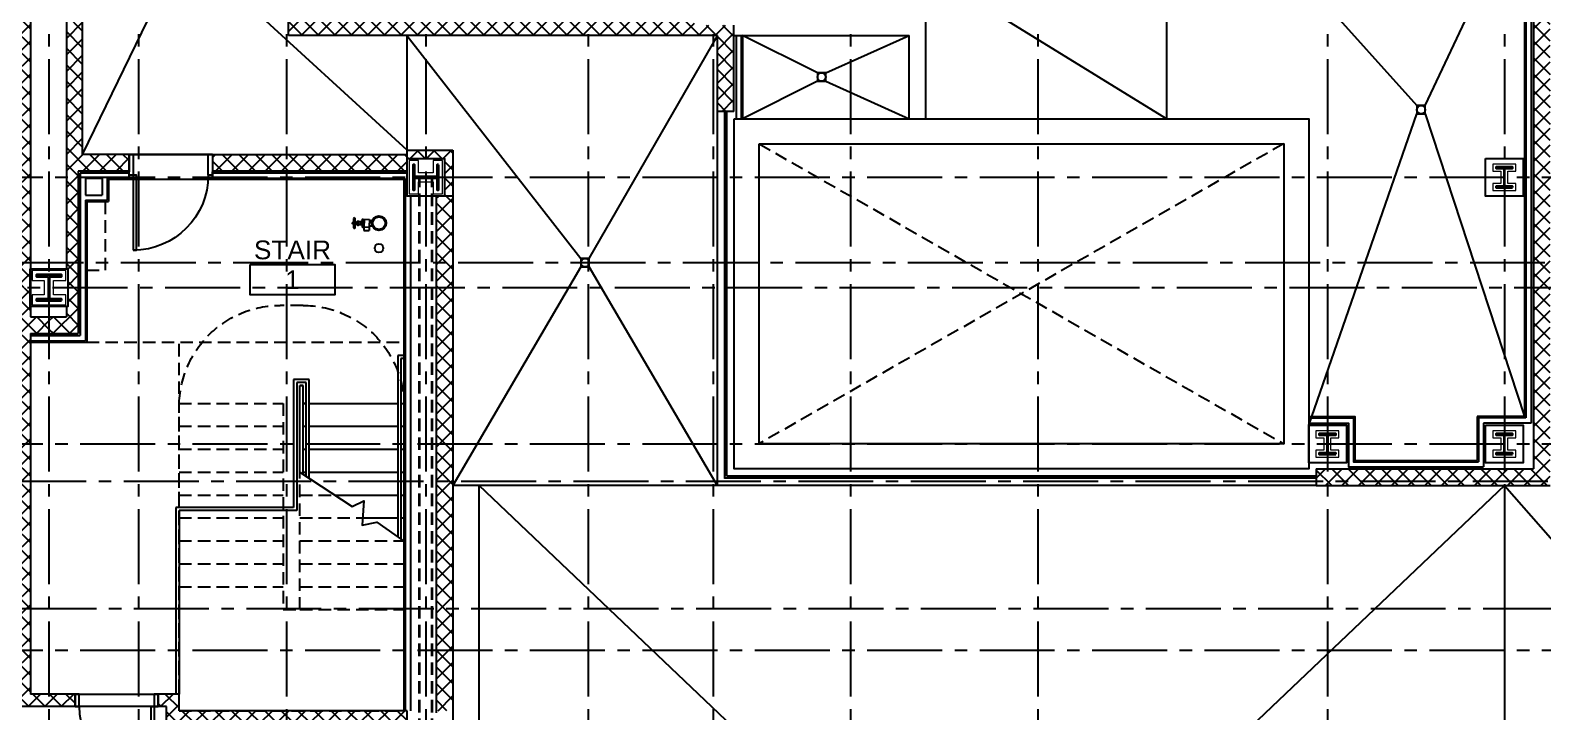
# Model space of a CAD drawing. Header units: inches. Extents: x -3719 to 348, y -844 to 2341.
# Drawn here: x -3064 to -2338, y 348 to 676 of the extents above; entities that cross this region are included whole.
import ezdxf
from ezdxf.enums import TextEntityAlignment as Align

# ---------------------------------------------------------------- set-up
doc = ezdxf.new("R2010")
doc.units = ezdxf.units.IN
doc.header["$LTSCALE"] = 48
doc.header["$MEASUREMENT"] = 0
for name, pattern in [('CENTER2', [1.125, 0.75, -0.125, 0.125, -0.125]), ('HIDDEN', [0.375, 0.25, -0.125]), ('HIDDEN2', [0.1875, 0.125, -0.0625])]:
    doc.linetypes.add(name, pattern=pattern)
doc.layers.get('Defpoints').update_dxf_attribs({"color": 153})
for name, color, linetype, lineweight in [('A-Detl-Hatch', 1, 'Continuous', 18), ('S-Detl-Hatch', 1, 'Continuous', 18), ('S-Detl-Wide', 3, 'Continuous', 35)]:
    doc.layers.add(name, color=color, linetype=linetype, lineweight=lineweight)
for name, color, linetype in [('A-Door', 6, 'Continuous'), ('A-Door-Head', 8, 'Continuous'), ('A-Flor-Hral', 6, 'Continuous'), ('A-Flor-Pfix', 4, 'Continuous'), ('A-Flor-Soffit', 6, 'HIDDEN2'), ('A-Flor-Strs', 8, 'Continuous'), ('A-Grid(3-32)', 8, 'CENTER2'), ('A-HVAC', 6, 'HIDDEN2'), ('A-Site-Parking', 6, 'Continuous'), ('A-Site-Pave', 8, 'Continuous'), ('A-Tag-Rm(3-32)', 2, 'Continuous'), ('A-Wall-Full', 3, 'Continuous'), ('A-Wall-Hatch', 15, 'Continuous'), ('S-Foundation', 3, 'Continuous'), ('S-Structural Concrete', 4, 'Continuous'), ('S-Structural Fill', 11, 'Continuous'), ('S-Wall-CMU', 2, 'Continuous'), ('S-Wall-Hatch', 8, 'Continuous')]:
    doc.layers.add(name, color=color, linetype=linetype)
doc.styles.get("Standard").update_dxf_attribs({"font": 'arial.ttf'})
pattern_1 = [(45, (-4015.5006, -10042.007), (-3.977476, 3.977476), []), (135, (-4015.5006, -10042.007), (-3.977476, -3.977476), [])]

# ---------------------------------------------------------------- blocks, each defined once
blk = doc.blocks.new('Rm Tag')
blk.add_lwpolyline([(-0.2124, 0.0759), (0.2124, 0.0759), (0.2124, -0.0759), (-0.2124, -0.0759)], close=True)
for p in [(0, 0.2858), (0, 0.1493), (0, 0)]:
    blk.add_attdef('XXX', text='', height=0.0938).set_placement(p, align=Align.MIDDLE_CENTER)
blk = doc.blocks.new('GARAGE FLOOR SLOPE')
at = {"layer": 'A-Flor-Pfix'}
blk.add_lwpolyline([(900.5, 1410.26), (900.5, 1406.26), (904.5, 1406.26), (904.5, 1410.26)], close=True, dxfattribs=at)
blk.add_circle((902.5, 1408.26), 2, dxfattribs=at)
at = {"layer": 'A-Site-Pave'}
for p, q in [((708.5, 1558.01), (661, 1460.26)), ((817, 1462.26), (712.5, 1558.01)), ((817, 1517.13), (900.5, 1410.26)), ((904.5, 1410.26), (966, 1517.13)), ((900.5, 1406.26), (839, 1301.26)), ((966, 1301.13), (904.5, 1406.26)), ((966, 1301.26), (839, 1301.26)), ((1095.81, 1069.26), (851.63, 1301.26)), ((851.63, 1052.26), (851.63, 1301.26)), ((1344, 1301.26), (1099.81, 1069.26)), ((1344, 1301.26), (1548, 1069.26))]:
    blk.add_line(p, q, dxfattribs=at)
blk = doc.blocks.new('*U10')
at = {"layer": 'A-Detl-Hatch'}
h = blk.add_hatch(dxfattribs=at)
h.set_pattern_fill('ANSI32', color=256, scale=6, style=0)
h.set_pattern_definition([(45, (0, -6.06), (-1.591, 1.591), []), (45, (1.0607, -6.06), (-1.591, 1.591), [])])
edge = h.paths.add_edge_path()
edge.add_line((6, -12.12), (6, -11.515))
edge.add_line((6, -11.515), (0.795, -11.515))
edge.add_arc((0.795, -10.915), 0.6, 180, 270, ccw=False)
edge.add_line((0.195, -10.915), (0.195, -1.205))
edge.add_arc((0.795, -1.205), 0.6, 90, 180, ccw=False)
edge.add_line((0.795, -0.605), (6, -0.605))
edge.add_line((6, -0.605), (6, 0))
edge.add_line((6, 0), (-6, 0))
edge.add_line((-6, 0), (-6, -0.605))
edge.add_line((-6, -0.605), (-0.795, -0.605))
edge.add_arc((-0.795, -1.205), 0.6, 0, 90, ccw=False)
edge.add_line((-0.195, -1.205), (-0.195, -10.915))
edge.add_arc((-0.795, -10.915), 0.6, 270, 360, ccw=False)
edge.add_line((-0.795, -11.515), (-6, -11.515))
edge.add_line((-6, -11.515), (-6, -12.12))
edge.add_line((-6, -12.12), (6, -12.12))
at = {"color": 0, "linetype": 'ByBlock'}
blk.add_lwpolyline([(6, -12.12), (6, -11.515), (0.795, -11.515, -0.4142136), (0.195, -10.915), (0.195, -1.205, -0.4142136), (0.795, -0.605), (6, -0.605), (6, 0), (-6, 0), (-6, -0.605), (-0.795, -0.605, -0.4142136), (-0.195, -1.205), (-0.195, -10.915, -0.4142136), (-0.795, -11.515), (-6, -11.515), (-6, -12.12)], format="xyb", close=True, dxfattribs=at)
blk = doc.blocks.new('W12X65')
at = {"layer": 'S-Detl-Hatch'}
blk.add_lwpolyline([(13860.59, -7310.28), (13860.59, -7305.67), (13854.79, -7305.67), (13854.79, -7298.76), (13860.59, -7298.76), (13860.59, -7294.16), (13844.59, -7294.16), (13844.59, -7298.76), (13850.4, -7298.76), (13850.4, -7305.67), (13844.59, -7305.67), (13844.59, -7310.28)], close=True, dxfattribs=at)
at = {"layer": 'S-Detl-Wide'}
blk.add_blockref('*U10', (13852.59, -7296.16), dxfattribs=at)
blk = doc.blocks.new('*U9')
at = {"layer": 'A-Detl-Hatch'}
h = blk.add_hatch(dxfattribs=at)
h.set_pattern_fill('ANSI32', color=256, scale=6, style=0)
h.set_pattern_definition([(45, (0, -4.865), (-1.591, 1.591), []), (45, (1.0607, -4.865), (-1.591, 1.591), [])])
edge = h.paths.add_edge_path()
edge.add_line((3.98, -9.73), (3.98, -9.295))
edge.add_line((3.98, -9.295), (0.645, -9.295))
edge.add_arc((0.645, -8.795), 0.5, 180, 270, ccw=False)
edge.add_line((0.145, -8.795), (0.145, -0.935))
edge.add_arc((0.645, -0.935), 0.5, 90, 180, ccw=False)
edge.add_line((0.645, -0.435), (3.98, -0.435))
edge.add_line((3.98, -0.435), (3.98, 0))
edge.add_line((3.98, 0), (-3.98, 0))
edge.add_line((-3.98, 0), (-3.98, -0.435))
edge.add_line((-3.98, -0.435), (-0.645, -0.435))
edge.add_arc((-0.645, -0.935), 0.5, 0, 90, ccw=False)
edge.add_line((-0.145, -0.935), (-0.145, -8.795))
edge.add_arc((-0.645, -8.795), 0.5, -90, 0, ccw=False)
edge.add_line((-0.645, -9.295), (-3.98, -9.295))
edge.add_line((-3.98, -9.295), (-3.98, -9.73))
edge.add_line((-3.98, -9.73), (3.98, -9.73))
at = {"color": 0, "linetype": 'ByBlock'}
blk.add_lwpolyline([(3.98, -9.73), (3.98, -9.295), (0.645, -9.295, -0.4142136), (0.145, -8.795), (0.145, -0.935, -0.4142136), (0.645, -0.435), (3.98, -0.435), (3.98, 0), (-3.98, 0), (-3.98, -0.435), (-0.645, -0.435, -0.4142136), (-0.145, -0.935), (-0.145, -8.795, -0.4142136), (-0.645, -9.295), (-3.98, -9.295), (-3.98, -9.73)], format="xyb", close=True, dxfattribs=at)
blk = doc.blocks.new('W10X33')
at = {"layer": 'S-Detl-Hatch'}
blk.add_lwpolyline([(13773.28, -7309.78), (13773.28, -7306.34), (13769.45, -7306.34), (13769.45, -7300.48), (13773.28, -7300.48), (13773.28, -7297.05), (13762.32, -7297.05), (13762.32, -7300.48), (13766.16, -7300.48), (13766.16, -7306.34), (13762.32, -7306.34), (13762.32, -7309.78)], close=True, dxfattribs=at)
at = {"layer": 'S-Detl-Wide'}
blk.add_blockref('*U9', (13767.8, -7298.55), dxfattribs=at)
blk = doc.blocks.new('*U60')
at = {"layer": 'A-Detl-Hatch'}
h = blk.add_hatch(dxfattribs=at)
h.set_pattern_fill('ANSI32', color=256, scale=6, style=0)
h.set_pattern_definition([(45, (0, -6.19), (-1.591, 1.591), []), (45, (1.0607, -6.19), (-1.591, 1.591), [])])
edge = h.paths.add_edge_path()
edge.add_line((6.04, -12.38), (6.04, -11.645))
edge.add_line((6.04, -11.645), (0.835, -11.645))
edge.add_arc((0.835, -11.045), 0.6, 180, 270, ccw=False)
edge.add_line((0.235, -11.045), (0.235, -1.335))
edge.add_arc((0.835, -1.335), 0.6, 90, 180, ccw=False)
edge.add_line((0.835, -0.735), (6.04, -0.735))
edge.add_line((6.04, -0.735), (6.04, 0))
edge.add_line((6.04, 0), (-6.04, 0))
edge.add_line((-6.04, 0), (-6.04, -0.735))
edge.add_line((-6.04, -0.735), (-0.835, -0.735))
edge.add_arc((-0.835, -1.335), 0.6, 0, 90, ccw=False)
edge.add_line((-0.235, -1.335), (-0.235, -11.045))
edge.add_arc((-0.835, -11.045), 0.6, 270, 360, ccw=False)
edge.add_line((-0.835, -11.645), (-6.04, -11.645))
edge.add_line((-6.04, -11.645), (-6.04, -12.38))
edge.add_line((-6.04, -12.38), (6.04, -12.38))
at = {"color": 0, "linetype": 'ByBlock'}
blk.add_lwpolyline([(6.04, -12.38), (6.04, -11.645), (0.835, -11.645, -0.4142136), (0.235, -11.045), (0.235, -1.335, -0.4142136), (0.835, -0.735), (6.04, -0.735), (6.04, 0), (-6.04, 0), (-6.04, -0.735), (-0.835, -0.735, -0.4142136), (-0.235, -1.335), (-0.235, -11.045, -0.4142136), (-0.835, -11.645), (-6.04, -11.645), (-6.04, -12.38)], format="xyb", close=True, dxfattribs=at)
blk = doc.blocks.new('LOWER LEVEL - STRUCTURAL GRID')
at = {"layer": 'A-Grid(3-32)'}
for p, q in [((-3370.5, -7402.01), (-3370.5, -9409.77)), ((-3327.5, -7402.01), (-3327.5, -9409.77)), ((-3256.5, -7402.01), (-3256.5, -9409.77)), ((-3189.5, -7402.01), (-3189.5, -9409.77)), ((-3111.5, -7402.01), (-3111.5, -9409.77)), ((-3051.5, -7402.01), (-3051.5, -9409.77)), ((-2985.5, -7402.01), (-2985.5, -9409.77)), ((-2895.5, -7402.01), (-2895.5, -9409.77)), ((-2756.5, -7402.01), (-2756.5, -9409.77)), ((-2671.5, -7402.01), (-2671.5, -9409.77)), ((-3895.5, -8592.75), (-146.75, -8592.75)), ((-168, -8633.75), (-3874.25, -8633.75)), ((-146.75, -8645.75), (-3895.5, -8645.75)), ((-3895.5, -8720.75), (-146.75, -8720.75)), ((-166.59, -8738.75), (-3875.66, -8738.75)), ((-3869.7, -8799.75), (-172.55, -8799.75)), ((-3895.5, -8819.75), (-146.75, -8819.75))]:
    blk.add_line(p, q, dxfattribs=at)
at = {"layer": 'S-Detl-Hatch'}
blk.add_lwpolyline([(-3362.46, -8653.94), (-3362.46, -8649.2), (-3368.27, -8649.2), (-3368.27, -8642.29), (-3362.46, -8642.29), (-3362.46, -8637.56), (-3378.54, -8637.56), (-3378.54, -8642.29), (-3372.74, -8642.29), (-3372.74, -8649.2), (-3378.54, -8649.2), (-3378.54, -8653.94)], close=True, dxfattribs=at)
at = {"layer": 'S-Detl-Wide', "linetype": 'HIDDEN2'}
for p, q in [((-3192.5, -8858.56), (-3192.5, -8592.94)), ((-3186.5, -8858.56), (-3186.5, -8592.94))]:
    blk.add_line(p, q, dxfattribs=at)
at = {"layer": 'S-Structural Concrete'}
for points in [[(-3198.5, -8583.75), (-3180.5, -8583.75), (-3180.5, -8601.75), (-3198.5, -8601.75)], [(-2680.5, -8583.75), (-2662.5, -8583.75), (-2662.5, -8601.75), (-2680.5, -8601.75)], [(-3379.5, -8636.75), (-3361.5, -8636.75), (-3361.5, -8654.75), (-3379.5, -8654.75)], [(-2765.38, -8711.75), (-2747.38, -8711.75), (-2747.38, -8729.75), (-2765.38, -8729.75)], [(-2680.5, -8711.75), (-2662.5, -8711.75), (-2662.5, -8729.75), (-2680.5, -8729.75)]]:
    blk.add_lwpolyline(points, close=True, dxfattribs=at)
at = {"rotation": 90}
blk.add_blockref('W12X65', (-10491.72, -22445.34), dxfattribs=at)
for p in [(-16439.3, -1289.34), (-16524.3, -1417.34), (-16439.3, -1417.34)]:
    blk.add_blockref('W10X33', p)
at = {"layer": 'S-Detl-Wide'}
blk.add_blockref('*U60', (-3370.5, -8639.56), dxfattribs=at)
blk = doc.blocks.new('Door 36in')
blk.add_lwpolyline([(0, 36), (1.5, 36), (1.5, 0), (0, 0)], close=True)
blk.add_arc((0, 0), 36, 0, 90)
blk = doc.blocks.new('st clearance 1')
at = {"linetype": 'HIDDEN2'}
blk.add_line((19.5, 48.5), (30.5, 48.5), dxfattribs=at)
for centre, start, end in [((19.5, 0), 90, 178.22768), ((30.5, 0), 1.77232, 90)]:
    blk.add_arc(centre, 48.5, start, end, dxfattribs=at)
blk = doc.blocks.new('stand-pipe')
for p, q in [((13.75, -16.77), (15.5, -16.77)), ((13.86, -19.27), (15.5, -19.27)), ((15.5, -19.27), (15.5, -16.77)), ((9.81, -24.31), (14.19, -24.31))]:
    blk.add_line(p, q)
for points in [[(10.2, -19.63), (10.13, -19.63), (10.25, -16.63)], [(10.13, -19.97), (10.13, -19.74), (12, -19.74)], [(11.28, -20.11), (10.13, -19.97), (12, -19.97)], [(10.15, -19.15), (12, -19.15)], [(10.2, -19.74), (10.2, -19.63)], [(10.2, -19.63), (12, -19.63)], [(10.25, -16.63), (10.75, -16.51), (12, -16.51)], [(10.25, -16.63), (12, -16.63)], [(10.75, -16.51), (10.75, -15.27)], [(11.28, -21.89), (11.28, -20.11), (12, -20.11)], [(11.28, -20.7), (12, -20.7)], [(13.75, -16.63), (13.25, -16.51), (12, -16.51)], [(13.75, -16.63), (12, -16.63)], [(13.85, -19.15), (12, -19.15)], [(13.8, -19.63), (12, -19.63)], [(13.87, -19.97), (13.87, -19.74), (12, -19.74)], [(12.72, -20.11), (13.87, -19.97), (12, -19.97)], [(12.72, -21.89), (12.72, -20.11), (12, -20.11)], [(12.72, -20.7), (12, -20.7)], [(13.25, -16.51), (13.25, -15.27)], [(13.8, -19.63), (13.87, -19.63), (13.75, -16.63)], [(13.8, -19.74), (13.8, -19.63)], [(9.5, -23.68), (14.5, -23.68)], [(11.54, -22.51), (12, -22.51)], [(11.54, -24.31), (11.54, -24.42), (12, -24.42)], [(11.65, -23.59), (12, -23.59)], [(12.46, -22.51), (12, -22.51)], [(12.35, -23.59), (12, -23.59)], [(12.46, -24.31), (12.46, -24.42), (12, -24.42)]]:
    blk.add_lwpolyline(points)
for points in [[(11.65, -23.68), (11.65, -23.59), (11.54, -23.59), (11.54, -22.51), (11.34, -22.51, -0.214855), (11.05, -22.38), (11.05, -21.89), (12, -21.89)], [(11.63, -24.42, 0.424993), (12, -24.77, 0.928807)], [(12.35, -23.68), (12.35, -23.59), (12.46, -23.59), (12.46, -22.51), (12.66, -22.51, 0.214855), (12.95, -22.38), (12.95, -21.89), (12, -21.89)], [(12.37, -24.42, -0.424993), (12, -24.77, -0.928807)]]:
    blk.add_lwpolyline(points, format="xyb")
for centre, radius in [((12, -12), 3.5), ((12, -12), 3), ((24, -12), 2.06)]:
    blk.add_circle(centre, radius)
for centre, start, end in [((10.15, -23.75), 173.84777, 239.13195), ((13.85, -23.75), 300.86805, 6.15223)]:
    blk.add_arc(centre, 0.649, start, end)
at = {"layer": 'Defpoints'}
blk.add_point((0, 0), dxfattribs=at)
blk = doc.blocks.new('st basement left')
at = {"layer": 'A-Flor-Hral'}
for p, q in [((105, 170.5), (105, 83.47)), ((108, 170.5), (105, 170.5)), ((106.5, 169), (106.5, 82.43)), ((108, 169), (106.5, 169)), ((62.5, 159), (55, 159)), ((55, 159), (55, 97.5)), ((61, 157.5), (56.5, 157.5)), ((56.5, 157.5), (56.5, 96)), ((58, 114.5), (58, 156)), ((59.5, 156), (58, 156)), ((58, 156), (59.5, 156)), ((59.5, 113.52), (59.5, 156)), ((61, 112.53), (61, 157.5)), ((62.5, 111.55), (62.5, 159)), ((55, 97.5), (-1.5, 97.5)), ((-1.5, 97.5), (-1.5, 8)), ((56.5, 96), (0, 96)), ((0, 96), (0, 8))]:
    blk.add_line(p, q, dxfattribs=at)
at = {"layer": 'A-Flor-Hral', "linetype": 'HIDDEN2'}
for p, q in [((0, 0), (0, 147.5)), ((0, 147.5), (50, 147.5)), ((50, 147.5), (50, 48.5)), ((0, 136.5), (50, 136.5)), ((0, 125.5), (50, 125.5)), ((0, 114.5), (50, 114.5)), ((58, 48.5), (58, 114.5)), ((0, 103.5), (50, 103.5)), ((58, 103.5), (74.77, 103.5)), ((0, 92.5), (50, 92.5)), ((58, 92.5), (88.11, 92.5)), ((0, 81.5), (50, 81.5)), ((58, 81.5), (108, 81.5)), ((0, 70.5), (50, 70.5)), ((58, 70.5), (108, 70.5)), ((0, 59.5), (50, 59.5)), ((58, 59.5), (108, 59.5)), ((50, 48.5), (58, 48.5)), ((58, 48.5), (108, 48.5)), ((0, 0), (108, 0))]:
    blk.add_line(p, q, dxfattribs=at)
at = {"layer": 'A-Flor-Hral'}
blk.add_lwpolyline([(58, 114.5), (83.1, 98.04), (88.65, 100.77), (87.88, 89.05), (94.94, 90.45), (108, 81.39)], dxfattribs=at)
at = {"layer": 'A-Flor-Strs'}
for p, q in [((59.5, 147.5), (61, 147.5)), ((59.5, 147.5), (61, 147.5)), ((61, 147.5), (59.5, 147.5)), ((62.5, 147.5), (105, 147.5)), ((106.5, 147.5), (108, 147.5)), ((59.5, 136.5), (61, 136.5)), ((62.5, 136.5), (105, 136.5)), ((106.5, 136.5), (108, 136.5)), ((59.5, 125.5), (61, 125.5)), ((62.5, 125.5), (105, 125.5)), ((106.5, 125.5), (108, 125.5)), ((59.5, 114.5), (61, 114.5)), ((62.5, 114.5), (105, 114.5)), ((106.5, 114.5), (108, 114.5)), ((74.77, 103.5), (105, 103.5)), ((106.5, 103.5), (108, 103.5)), ((88.11, 92.5), (105, 92.5)), ((106.5, 92.5), (108, 92.5))]:
    blk.add_line(p, q, dxfattribs=at)
at = {"layer": 'A-HVAC'}
blk.add_lwpolyline([(-44.38, 244.38), (-44.38, 211.38), (-35.38, 211.38), (-35.38, 244.38)], close=True, dxfattribs=at)
at = {"layer": 'A-Flor-Pfix', "rotation": 270}
blk.add_blockref('stand-pipe', (108, 246), dxfattribs=at)
at = {"layer": 'A-Flor-Strs', "linetype": 'HIDDEN2', "extrusion": (0, 0, -1), "zscale": -1}
blk.add_blockref('st clearance 1', (-79.02, 146), dxfattribs=at)
blk = doc.blocks.new('LOWER LEVEL - CORE & SHELL')
at = {"layer": 'S-Wall-Hatch'}
h = blk.add_hatch(dxfattribs=at)
h.set_pattern_fill('ANSI37', color=256, scale=45, style=0)
h.set_pattern_definition(pattern_1)
h.paths.add_polyline_path([(-3387, -8369.06), (-3387, -8425.75), (-3379.5, -8425.75), (-3379.5, -8416.75), (-3379.48, -8369.04, 0.000019)])
h.paths.add_polyline_path([(-3379.38, -8434.75), (-3379.5, -8434.75), (-3379.5, -8425.75), (-3387, -8425.75), (-3387, -8457.75), (-3379.38, -8457.75)])
h.paths.add_polyline_path([(-3379.38, -8457.75), (-3387, -8457.75), (-3387, -8510.75), (-3379.38, -8510.75)])
h.paths.add_polyline_path([(-3379.38, -8510.75), (-3387, -8510.75), (-3387, -8592.75), (-3379.38, -8592.75)])
h.paths.add_polyline_path([(-3379.38, -8592.75), (-3387, -8592.75), (-3387, -8633.75), (-3379.38, -8633.75)])
h.paths.add_polyline_path([(-3379.5, -8636.75), (-3379.5, -8633.75), (-3387, -8633.75), (-3387, -8645.75), (-3379.5, -8645.75)])
h = blk.add_hatch(dxfattribs=at)
h.set_pattern_fill('ANSI37', color=256, scale=45, style=0)
h.set_pattern_definition(pattern_1)
h.paths.add_polyline_path([(-3354.5, -8368.99, 0.000019), (-3362.13, -8369), (-3362.13, -8416.75), (-3361.5, -8416.75), (-3361.5, -8425.75), (-3354.5, -8425.75)])
h.paths.add_polyline_path([(-3354.5, -8425.75), (-3361.5, -8425.75), (-3361.5, -8434.75), (-3362.13, -8434.75), (-3362.13, -8457.75), (-3354.5, -8457.75)])
h.paths.add_polyline_path([(-3354.5, -8457.75), (-3362.13, -8457.75), (-3362.13, -8510.75), (-3354.5, -8510.75)])
h.paths.add_polyline_path([(-3354.5, -8510.75), (-3362.13, -8510.75), (-3362.13, -8592.75), (-3356.5, -8592.75), (-3356.5, -8589.75), (-3332, -8589.75), (-3332, -8581.75), (-3354.5, -8581.75)])
h.paths.add_polyline_path([(-3356.5, -8592.75), (-3362.13, -8592.75), (-3362.13, -8633.75), (-3356.5, -8633.75)])
h.paths.add_polyline_path([(-3356.5, -8633.75), (-3362.13, -8633.75), (-3362.13, -8636.75), (-3361.5, -8636.75), (-3361.5, -8645.75), (-3356.5, -8645.75)])
h.paths.add_polyline_path([(-3356.5, -8645.75), (-3361.5, -8645.75), (-3361.5, -8654.75), (-3362.13, -8654.75), (-3362.13, -8659.75), (-3370.5, -8659.75), (-3370.5, -8667.75), (-3356.5, -8667.75)])
h.paths.add_polyline_path([(-3256.5, -8581.75), (-3292, -8581.75), (-3292, -8589.75), (-3256.5, -8589.75)])
h.paths.add_polyline_path([(-3198.5, -8583.75), (-3198.5, -8581.75), (-3256.5, -8581.75), (-3256.5, -8589.75), (-3198.5, -8589.75)])
h = blk.add_hatch(dxfattribs=at)
h.set_pattern_fill('ANSI37', color=256, scale=45, style=0)
h.set_pattern_definition(pattern_1)
h.paths.add_polyline_path([(-3041.5, -8519.75), (-3042.5, -8519.75), (-3051.5, -8519.75), (-3051.5, -8524.75), (-3049.43, -8524.75), (-3049.5, -8524.88), (-3049.5, -8561.13), (-3041.5, -8561.13)])
h.paths.add_polyline_path([(-3060.5, -8516.75), (-3111.5, -8516.75), (-3111.5, -8524.75), (-3051.5, -8524.75), (-3051.5, -8519.75), (-3060.5, -8519.75)])
h.paths.add_polyline_path([(-3111.5, -8516.75), (-3189.5, -8516.75), (-3189.5, -8524.75), (-3111.5, -8524.75)])
h.paths.add_polyline_path([(-3189.5, -8516.75), (-3247.5, -8516.75), (-3247.5, -8510.75), (-3255.5, -8510.75), (-3255.5, -8524.75), (-3189.5, -8524.75)])
h.paths.add_polyline_path([(-3247.5, -8457.75), (-3255.5, -8457.75), (-3255.5, -8510.75), (-3247.5, -8510.75)])
h.paths.add_polyline_path([(-3247.5, -8425.75), (-3255.5, -8425.75), (-3255.5, -8457.75), (-3247.5, -8457.75)])
h = blk.add_hatch(dxfattribs=at)
h.set_pattern_fill('ANSI37', color=256, scale=45, style=0)
h.set_pattern_definition(pattern_1)
h.paths.add_polyline_path([(-2756.38, -8426.83), (-2762.17, -8425.75), (-2805.82, -8425.75), (-2756.38, -8434.97)])
h.paths.add_polyline_path([(-2756.38, -8426.83), (-2756.38, -8434.97), (-2671.5, -8450.79), (-2671.5, -8442.65)])
h.paths.add_polyline_path([(-2649.5, -8446.75), (-2671.5, -8442.65), (-2671.5, -8450.79), (-2657.5, -8453.4), (-2657.5, -8457.75), (-2649.5, -8457.75)])
h.paths.add_polyline_path([(-2649.5, -8457.75), (-2657.5, -8457.75), (-2657.5, -8492.88), (-2649.5, -8492.88)])
h.paths.add_polyline_path([(-2649.5, -8492.88), (-2657.5, -8492.88), (-2657.5, -8510.75), (-2649.5, -8510.75)])
h.paths.add_polyline_path([(-2649.5, -8510.75), (-2657.5, -8510.75), (-2657.5, -8592.75), (-2649.5, -8592.75)])
h.paths.add_polyline_path([(-2649.5, -8592.75), (-2657.5, -8592.75), (-2657.5, -8633.75), (-2649.5, -8633.75)])
h.paths.add_polyline_path([(-2649.5, -8633.75), (-2657.5, -8633.75), (-2657.5, -8645.75), (-2649.5, -8645.75)])
h.paths.add_polyline_path([(-2649.5, -8645.75), (-2657.5, -8645.75), (-2657.5, -8720.75), (-2649.5, -8720.75)])
h.paths.add_polyline_path([(-2649.5, -8720.75), (-2657.5, -8720.75), (-2657.5, -8732.75), (-2671.5, -8732.75), (-2671.5, -8738.75), (-2649.5, -8738.75)])
h.paths.add_polyline_path([(-2649.5, -8738.75), (-2671.5, -8738.75), (-2671.5, -8740.75), (-2649.5, -8740.75)])
h.paths.add_polyline_path([(-2671.5, -8738.75), (-2756.38, -8738.75), (-2756.38, -8740.75), (-2671.5, -8740.75)])
h.paths.add_polyline_path([(-2671.5, -8732.75), (-2756.38, -8732.75), (-2756.38, -8738.75), (-2671.5, -8738.75)])
h.paths.add_polyline_path([(-2756.38, -8732.75), (-2761.88, -8732.75), (-2761.88, -8738.75), (-2756.38, -8738.75)])
h.paths.add_polyline_path([(-2756.38, -8738.75), (-2761.88, -8738.75), (-2761.88, -8740.75), (-2756.38, -8740.75)])
h = blk.add_hatch(dxfattribs=at)
h.set_pattern_fill('ANSI37', color=256, scale=45, style=0)
h.set_pattern_definition(pattern_1)
h.paths.add_polyline_path([(-3189.5, -8579.75), (-3198.5, -8579.75), (-3198.5, -8583.75), (-3189.5, -8583.75)])
h.paths.add_polyline_path([(-3189.5, -8579.75), (-3189.5, -8583.75), (-3180.5, -8583.75), (-3180.5, -8592.75), (-3176.5, -8592.75), (-3176.5, -8579.75)])
h.paths.add_polyline_path([(-3176.5, -8592.75), (-3180.5, -8592.75), (-3180.5, -8601.75), (-3176.5, -8601.75)])
h = blk.add_hatch(dxfattribs=at)
h.set_pattern_fill('ANSI37', color=256, scale=45, style=0)
h.set_pattern_definition(pattern_1)
h.paths.add_polyline_path([(-3176.5, -8605.75), (-3176.5, -8601.75), (-3184.5, -8601.75), (-3184.5, -8633.75), (-3176.5, -8633.75)])
h.paths.add_polyline_path([(-3176.5, -8633.75), (-3184.5, -8633.75), (-3184.5, -8645.75), (-3176.5, -8645.75)])
h.paths.add_polyline_path([(-3176.5, -8645.75), (-3184.5, -8645.75), (-3184.5, -8720.75), (-3176.5, -8720.75)])
h.paths.add_polyline_path([(-3176.5, -8720.75), (-3184.5, -8720.75), (-3184.5, -8738.75), (-3176.5, -8738.75)])
h.paths.add_polyline_path([(-3176.5, -8738.75), (-3184.5, -8738.75), (-3184.5, -8799.75), (-3176.5, -8799.75)])
h.paths.add_polyline_path([(-3176.5, -8799.75), (-3184.5, -8799.75), (-3184.5, -8819.75), (-3176.5, -8819.75)])
h.paths.add_polyline_path([(-3176.5, -8819.75), (-3184.5, -8819.75), (-3184.5, -8848.75), (-3176.5, -8848.75)])
h = blk.add_hatch(dxfattribs=at)
h.set_pattern_fill('ANSI37', color=256, scale=45, style=0)
h.set_pattern_definition(pattern_1)
h.paths.add_polyline_path([(-3397.5, -8648.75), (-3651, -8648.75), (-3651, -8654.75), (-3397.5, -8654.75)])
h.paths.add_polyline_path([(-3379.5, -8645.75), (-3387, -8645.75), (-3387, -8648.75), (-3397.5, -8648.75), (-3397.5, -8654.75), (-3387, -8654.75), (-3387, -8720.75), (-3379.38, -8720.75), (-3379.38, -8667.75), (-3370.5, -8667.75), (-3370.5, -8659.75), (-3379.38, -8659.75), (-3379.38, -8654.75), (-3379.5, -8654.75)])
h.paths.add_polyline_path([(-3379.38, -8738.75), (-3387, -8738.75), (-3387, -8750.75), (-3391, -8750.75), (-3391, -8756.75), (-3387, -8756.75), (-3387, -8799.75), (-3379.38, -8799.75)])
h.paths.add_polyline_path([(-3379.38, -8720.75), (-3387, -8720.75), (-3387, -8738.75), (-3379.38, -8738.75)])
h = blk.add_hatch(dxfattribs=at)
h.set_pattern_fill('ANSI37', color=256, scale=45, style=0)
h.set_pattern_definition(pattern_1)
h.paths.add_polyline_path([(-3379.38, -8799.75), (-3387, -8799.75), (-3387, -8819.75), (-3379.38, -8819.75)])
h.paths.add_polyline_path([(-3379.38, -8819.75), (-3387, -8819.75), (-3387, -8840.75), (-3394, -8840.75), (-3394, -8846.75), (-3370.5, -8846.75), (-3370.5, -8840.75), (-3379.38, -8840.75)])
h.paths.add_polyline_path([(-3358, -8840.75), (-3370.5, -8840.75), (-3370.5, -8846.75), (-3358, -8846.75)])
h.paths.add_polyline_path([(-3431, -8750.75), (-3463.5, -8750.75), (-3463.5, -8840.75), (-3663, -8840.75), (-3663, -8846.75), (-3434, -8846.75), (-3434, -8840.75), (-3457.5, -8840.75), (-3457.5, -8756.75), (-3431, -8756.75)])
h.paths.add_polyline_path([(-3256.5, -8848.75), (-3308, -8848.75), (-3308, -8840.75), (-3318, -8840.75), (-3318, -8846.75), (-3314, -8846.75), (-3314, -8915.75), (-3327.5, -8915.75), (-3327.5, -8921.75), (-3308, -8921.75), (-3308, -8854.75), (-3256.5, -8854.75)])
h.paths.add_polyline_path([(-3198.5, -8848.75), (-3256.5, -8848.75), (-3256.5, -8854.75), (-3198.5, -8854.75)])
at = {"layer": 'A-Door'}
for points in [[(-3330, -8581.75), (-3330, -8591.75), (-3332, -8591.75), (-3332, -8581.75)], [(-3292, -8581.75), (-3292, -8591.75), (-3294, -8591.75), (-3294, -8581.75)], [(-3356, -8846.75), (-3356, -8840.75), (-3358, -8840.75), (-3358, -8846.75)], [(-3318, -8846.75), (-3318, -8840.75), (-3320, -8840.75), (-3320, -8846.75)]]:
    blk.add_lwpolyline(points, close=True, dxfattribs=at)
at = {"layer": 'A-Door-Head'}
for points in [[(-3332, -8581.75), (-3292, -8581.75), (-3292, -8593.87), (-3332, -8593.87)], [(-3318, -8846.75), (-3358, -8846.75), (-3358, -8840.75), (-3318, -8840.75)]]:
    blk.add_lwpolyline(points, close=True, dxfattribs=at)
at = {"layer": 'A-Flor-Pfix'}
for points in [[(-3001.44, -8542.63), (-3001.44, -8546.63), (-2997.44, -8546.63), (-2997.44, -8542.63)], [(-2713.48, -8558.33), (-2713.48, -8562.33), (-2709.48, -8562.33), (-2709.48, -8558.33)]]:
    blk.add_lwpolyline(points, close=True, dxfattribs=at)
for centre in [(-2999.44, -8544.63), (-2711.48, -8560.33)]:
    blk.add_circle(centre, 2, dxfattribs=at)
at = {"layer": 'A-Site-Parking'}
for p, q in [((-2949.38, -8564.63), (-2949.38, -8516.63)), ((-3041.5, -8524.63), (-2957.38, -8524.63)), ((-2957.38, -8564.63), (-2957.38, -8524.63))]:
    blk.add_line(p, q, dxfattribs=at)
at = {"layer": 'A-Site-Pave'}
for p, q in [((-2833.68, -8424.75), (-2713.48, -8558.33)), ((-2833.68, -8564.63), (-2833.68, -8424.75)), ((-2709.48, -8558.33), (-2661.75, -8456.8)), ((-2953.88, -8490.59), (-2833.96, -8564.46)), ((-3001.44, -8542.63), (-3037.38, -8524.63)), ((-2997.44, -8542.63), (-2957.38, -8524.63)), ((-3001.44, -8546.63), (-3037.38, -8564.63)), ((-2997.44, -8546.63), (-2957.38, -8564.63)), ((-2765.38, -8711.75), (-2713.48, -8562.33)), ((-2709.48, -8562.33), (-2661.75, -8707.63))]:
    blk.add_line(p, q, dxfattribs=at)
at = {"layer": 'A-Wall-Full'}
for p, q in [((-2661.75, -8456.8), (-2661.75, -8707.63)), ((-3037.38, -8524.63), (-3037.38, -8564.63)), ((-3332, -8593.87), (-3332, -8590.08)), ((-3292, -8593.87), (-3292, -8590.08)), ((-3332, -8593.87), (-3341.88, -8593.87)), ((-3341.88, -8593.87), (-3341.88, -8604.37)), ((-3200, -8593.87), (-3292, -8593.87)), ((-3200, -8593.87), (-3200, -8848.75)), ((-3352.38, -8604.37), (-3352.38, -8671.87)), ((-3352.38, -8604.37), (-3341.88, -8604.37)), ((-3379.38, -8671.87), (-3352.38, -8671.87)), ((-2661.75, -8707.63), (-2684.63, -8707.63)), ((-2684.63, -8707.63), (-2684.63, -8728.63))]:
    blk.add_line(p, q, dxfattribs=at)
blk.add_lwpolyline([(-2765.38, -8707.63), (-2743.25, -8707.63), (-2743.25, -8728.63), (-2684.63, -8728.63)], dxfattribs=at)
at = {"layer": 'A-Wall-Hatch'}
for p, q in [((-2658.63, -8454.2), (-2658.63, -8710.75)), ((-2661.13, -8456.28), (-2661.13, -8708.25)), ((-3045.88, -8737.25), (-3045.88, -8561.13)), ((-3044.88, -8736.25), (-3044.88, -8561.13)), ((-3332, -8590.75), (-3355.5, -8590.75)), ((-3355.5, -8590.75), (-3355.5, -8668.75)), ((-3353, -8593.25), (-3353, -8601.25)), ((-3345, -8593.25), (-3353, -8593.25)), ((-3345, -8593.25), (-3345, -8601.25)), ((-3332, -8593.25), (-3342.5, -8593.25)), ((-3342.5, -8593.25), (-3342.5, -8603.75)), ((-3198.5, -8590.75), (-3292, -8590.75)), ((-3199.37, -8593.25), (-3292, -8593.25)), ((-3199.37, -8593.25), (-3199.37, -8848.75)), ((-3196.87, -8598.62), (-3196.87, -8598.62)), ((-3353, -8601.25), (-3345, -8601.25)), ((-3353, -8603.75), (-3342.5, -8603.75)), ((-3353, -8603.75), (-3353, -8671.25)), ((-3196.87, -8601.75), (-3196.87, -8848.75)), ((-3379.38, -8668.75), (-3355.5, -8668.75)), ((-3379.38, -8671.25), (-3353, -8671.25)), ((-2661.13, -8708.25), (-2684, -8708.25)), ((-2684, -8708.25), (-2684, -8729.25)), ((-2658.63, -8710.75), (-2681.5, -8710.75)), ((-2681.5, -8710.75), (-2681.5, -8731.75)), ((-2761.88, -8737.13), (-3046, -8737.13)), ((-2761.88, -8736.13), (-3045, -8736.13))]:
    blk.add_line(p, q, dxfattribs=at)
for points in [[(-3040.5, -8524.63), (-3040.5, -8564.63)], [(-3038, -8524.63), (-3038, -8564.63)], [(-2765.38, -8708.25), (-2743.88, -8708.25), (-2743.88, -8729.25), (-2684, -8729.25)], [(-2765.38, -8710.75), (-2746.38, -8710.75), (-2746.38, -8731.75), (-2681.5, -8731.75)]]:
    blk.add_lwpolyline(points, dxfattribs=at)
at = {"layer": 'S-Foundation'}
for p, q in [((-3049.5, -8740.88), (-3049.5, -8561.13)), ((-2761.88, -8740.75), (-3049.5, -8740.75))]:
    blk.add_line(p, q, dxfattribs=at)
for points in [[(-3041.38, -8564.63), (-2765.38, -8564.63), (-2765.38, -8732.63), (-3041.38, -8732.63)], [(-3029.38, -8576.63), (-2777.38, -8576.63), (-2777.38, -8720.63), (-3029.38, -8720.63)]]:
    blk.add_lwpolyline(points, close=True, dxfattribs=at)
at = {"layer": 'S-Structural Fill', "linetype": 'HIDDEN2'}
for p, q in [((-2777.5, -8576.63), (-3029.39, -8720.56)), ((-3029.39, -8576.69), (-2777.5, -8720.63))]:
    blk.add_line(p, q, dxfattribs=at)
at = {"layer": 'S-Wall-CMU'}
for p, q in [((-3354.5, -8090.75), (-3354.5, -8581.75)), ((-3379.38, -8098.38), (-3379.38, -8659.75)), ((-3255.5, -8524.75), (-3255.5, -8377.82)), ((-3362.13, -8434.75), (-3362.13, -8636.75)), ((-2657.5, -8453.4), (-2657.5, -8732.75)), ((-3041.5, -8561.13), (-3041.5, -8519.75)), ((-3049.5, -8524.75), (-3255.5, -8524.75)), ((-3049.5, -8561.13), (-3049.5, -8524.75)), ((-3041.5, -8561.13), (-3049.5, -8561.13)), ((-3332, -8581.75), (-3354.5, -8581.75)), ((-3332, -8582.08), (-3332, -8590.08)), ((-3292, -8581.75), (-3198.5, -8581.75)), ((-3292, -8582.08), (-3292, -8590.08)), ((-3198.5, -8579.75), (-3176.5, -8579.75)), ((-3198.5, -8583.75), (-3198.5, -8579.75)), ((-3176.5, -8579.75), (-3176.5, -8605.75)), ((-3332, -8589.75), (-3356.5, -8589.75)), ((-3356.5, -8589.75), (-3356.5, -8667.75)), ((-3198.5, -8589.75), (-3292, -8589.75)), ((-3184.5, -8601.75), (-3184.5, -8849.75)), ((-3176.5, -8601.75), (-3184.5, -8601.75)), ((-3176.5, -8605.75), (-3176.5, -8989.75)), ((-3362.13, -8654.75), (-3362.13, -8659.75)), ((-3379.38, -8659.75), (-3362.13, -8659.75)), ((-3379.38, -8667.75), (-3356.5, -8667.75)), ((-3379.38, -8667.75), (-3379.38, -8840.75)), ((-2761.88, -8732.75), (-2657.5, -8732.75)), ((-2761.88, -8732.75), (-2761.88, -8740.75)), ((-2761.88, -8740.75), (-2649.5, -8740.75)), ((-3358, -8846.75), (-3394, -8846.75)), ((-3358, -8840.75), (-3379.38, -8840.75)), ((-3358, -8840.75), (-3358, -8846.75)), ((-3358, -8840.75), (-3358, -8846.75)), ((-3358, -8846.75), (-3358, -8846.75)), ((-3308, -8840.75), (-3318, -8840.75)), ((-3318, -8840.75), (-3318, -8846.75)), ((-3318, -8840.75), (-3318, -8846.75)), ((-3314, -8846.75), (-3318, -8846.75)), ((-3314, -8915.75), (-3314, -8846.75)), ((-3308, -8848.75), (-3308, -8840.75)), ((-3198.5, -8848.75), (-3308, -8848.75)), ((-3198.5, -8854.75), (-3198.5, -8848.75))]:
    blk.add_line(p, q, dxfattribs=at)
blk.add_blockref('st basement left', (-3308, -8848.75))
at = {"layer": 'A-Door', "xscale": -1, "rotation": 180}
blk.add_blockref('Door 36in', (-3330, -8591.75), dxfattribs=at)
at = {"layer": 'A-Door', "rotation": 180}
blk.add_blockref('Door 36in', (-3320, -8846.75), dxfattribs=at)

msp = doc.modelspace()

# ---------------------------------------------------------------- hatches: boundary and pattern name
at = {"layer": 'A-Site-Parking'}
h = msp.add_hatch(dxfattribs=at)
h.set_pattern_fill('ANSI31', color=256, scale=100, style=0)
h.set_pattern_definition([(45, (-3700, -844.257), (-8.838835, 8.838835), [])])
h.paths.add_polyline_path([(-3012, 963), (-3039, 963), (-3039, 829), (-3031.18, 829), (-3012, 845.2)])
h.paths.add_polyline_path([(-2987.85, 963), (-3012, 963), (-3012, 845.2), (-2959.89, 889.21), (-3000.21, 896.72)])
h.paths.add_polyline_path([(-2941, 885.69), (-2959.89, 889.21), (-3012, 845.2), (-3012, 829), (-2950, 829), (-2950, 837.93), (-2941, 837.93)])
h.paths.add_polyline_path([(-3012, 845.2), (-3031.18, 829), (-3012, 829)], flags=17)
h.paths.add_polyline_path([(-3012, 828.82, 0.00005), (-3031.44, 828.78), (-3039, 822.4), (-3012, 822.4)])
h.paths.add_polyline_path([(-3031.44, 828.78, 0.000019), (-3039, 828.76), (-3039, 822.4)])
h.paths.add_polyline_path([(-2950, 828.92, 0.000075), (-2973.35, 828.89, 0.000099), (-3012, 828.82), (-3012, 822.4), (-2950, 822.4)])
h.paths.add_polyline_path([(-2874, 873.2), (-2941, 885.69), (-2941, 837.93), (-2940, 837.93), (-2940, 863.95), (-2916.41, 859.56), (-2914.44, 859.19), (-2877.09, 852.23), (-2874, 851.65)])
h.paths.add_polyline_path([(-2796, 858.66), (-2874, 873.2), (-2874, 851.65), (-2796, 837.11)])
h.paths.add_polyline_path([(-2748.86, 849.87), (-2796, 858.66), (-2796, 837.11), (-2752.47, 829), (-2745, 829), (-2745, 838), (-2736, 838)])
h.paths.add_polyline_path([(-2736, 847.48), (-2748.86, 849.87), (-2736, 838)], flags=17)
h.paths.add_polyline_path([(-2726.43, 845.69), (-2736, 847.48), (-2736, 838)])
h.paths.add_polyline_path([(-2745, 829), (-2752.47, 829), (-2745, 827.61)])
h.paths.add_polyline_path([(-2719.38, 844.38), (-2726.43, 845.69), (-2736, 838), (-2727, 838), (-2727, 829), (-2719.38, 829)])
h.paths.add_polyline_path([(-2719.38, 829), (-2727, 829), (-2727, 824.25), (-2719.38, 822.83)])
h.paths.add_polyline_path([(-2670, 835.18), (-2719.38, 844.38), (-2719.38, 829), (-2670, 829)])
h.paths.add_polyline_path([(-2670, 829), (-2719.38, 829), (-2719.38, 822.83), (-2670, 813.63)])
h.paths.add_polyline_path([(-2580, 818.4), (-2636.86, 829), (-2670, 829), (-2670, 813.63), (-2580, 796.85)])
h.paths.add_polyline_path([(-2670, 835.18), (-2670, 829), (-2636.86, 829)])
h.paths.add_polyline_path([(-2580, 818.4), (-2580, 796.85), (-2446.66, 772), (-2440.87, 772), (-2440.87, 792.47)])
h.paths.add_polyline_path([(-2440.87, 792.47), (-2440.87, 772), (-2374.16, 772), (-2384.95, 782.04)])
h.paths.add_polyline_path([(-2374.16, 772), (-2440.87, 772), (-2440.87, 770.92), (-2356, 755.1)])
h.paths.add_polyline_path([(-2356, 776.65), (-2384.95, 782.04), (-2374.16, 772), (-2356, 772)])
h.paths.add_polyline_path([(-2356, 772), (-2374.16, 772), (-2356, 755.1)], flags=17)
h.paths.add_polyline_path([(-2356, 776.65), (-2356, 772), (-2331.06, 772)])
h.paths.add_polyline_path([(-2229.63, 753.09), (-2331.06, 772), (-2356, 772), (-2356, 755.1), (-2334, 751), (-2334, 740), (-2229.63, 740)])
h.paths.add_polyline_path([(-2213, 749.99), (-2229.63, 753.09), (-2229.63, 740), (-2213, 740)])
h.paths.add_polyline_path([(-2213, 749.99), (-2213, 740), (-2159.38, 740)])
h.paths.add_polyline_path([(-2229.63, 740), (-2334, 740), (-2334, 704.87), (-2229.63, 704.87)], flags=17)
h.paths.add_polyline_path([(-2213, 740), (-2229.63, 740), (-2229.63, 704.87), (-2334, 704.87), (-2334, 687), (-2213, 687)])
h.paths.add_polyline_path([(-2213, 687), (-2334, 687), (-2334, 685), (-2213, 685)])
h.paths.add_polyline_path([(-2132, 734.9), (-2159.38, 740), (-2213, 740), (-2213, 687), (-2134.75, 687), (-2132, 688.7)])
h.paths.add_polyline_path([(-2074.52, 724.18), (-2132, 734.9), (-2132, 688.7)])
h.paths.add_polyline_path([(-2154, 675.12), (-2154, 685), (-2137.99, 685), (-2134.75, 687), (-2213, 687), (-2213, 638.7)])
h.paths.add_polyline_path([(-2154, 675.12), (-2213, 638.7), (-2213, 614), (-2204, 614), (-2204, 605), (-2154, 605)])
h.paths.add_polyline_path([(-2154, 605), (-2204, 605), (-2204, 596), (-2213, 596), (-2213, 564), (-2154, 564)])
h.paths.add_polyline_path([(-2154, 564), (-2213, 564), (-2213, 552), (-2154, 552)])
h.paths.add_polyline_path([(-2154, 552), (-2213, 552), (-2213, 477), (-2154, 477)])
h.paths.add_polyline_path([(-2154, 477), (-2213, 477), (-2213, 469), (-2154, 469)])
h.paths.add_polyline_path([(-2132, 687), (-2134.75, 687), (-2137.99, 685), (-2132, 685)])
h.paths.add_polyline_path([(-2011, 712.34), (-2074.52, 724.18), (-2132, 688.7), (-2132, 687), (-2011, 687)])
h.paths.add_polyline_path([(-2132, 688.7), (-2134.75, 687), (-2132, 687)], flags=17)
h.paths.add_polyline_path([(-2011, 687), (-2132, 687), (-2132, 685), (-2022, 685), (-2022, 605), (-2011, 605)])
h.paths.add_polyline_path([(-1962, 674), (-1962, 687), (-2011, 687), (-2011, 605), (-1962, 605), (-1962, 614), (-1962, 638)])
h.paths.add_polyline_path([(-1962, 703.21), (-2011, 712.34), (-2011, 687), (-1962, 687), (-1962, 698)])
h.paths.add_polyline_path([(-2011, 605), (-2022, 605), (-2022, 564), (-2011, 564)])
h.paths.add_polyline_path([(-1962, 605), (-2011, 605), (-2011, 564), (-1962, 564)])
h.paths.add_polyline_path([(-2011, 564), (-2022, 564), (-2022, 552), (-2011, 552)])
h.paths.add_polyline_path([(-1962, 564), (-2011, 564), (-2011, 552), (-1968.95, 552)])
h.paths.add_polyline_path([(-2011, 552), (-2022, 552), (-2022, 477), (-2012.36, 477), (-2011, 479.34)])
h.paths.add_polyline_path([(-1968.95, 552), (-2011, 552), (-2011, 479.34)])
h.paths.add_polyline_path([(-1962, 552), (-1968.95, 552), (-2011, 479.34), (-2011, 477), (-1962, 477)])
h.paths.add_polyline_path([(-1962, 564), (-1968.95, 552), (-1962, 552)], flags=17)
h.paths.add_polyline_path([(-2012.36, 477), (-2022, 477), (-2022, 469), (-2016.99, 469)])
h.paths.add_polyline_path([(-2011, 477), (-2012.36, 477), (-2016.99, 469), (-2011, 469)])
h.paths.add_polyline_path([(-1962, 477), (-2011, 477), (-2011, 469), (-1962, 469)])
h.paths.add_polyline_path([(-2011, 479.34), (-2012.36, 477), (-2011, 477)], flags=17)

# ---------------------------------------------------------------- linework, layer by layer
msp.add_line((-2884.5, 596), (-2884.5, 585.04))
at = {"layer": 'A-Flor-Soffit'}
for p, q in [((-3036.88, 525.88), (-2884.5, 525.88)), ((-2992.5, 357), (-2992.5, 525.88))]:
    msp.add_line(p, q, dxfattribs=at)
at = {"layer": 'A-Site-Parking'}
for p, q in [((-2883, 618), (-2883, 672.87)), ((-2976.5, 616), (-3016.5, 616))]:
    msp.add_line(p, q, dxfattribs=at)
at = {"layer": 'A-Site-Pave'}
msp.add_line((-2356, 457), (-2356, 208), dxfattribs=at)

# ---------------------------------------------------------------- block references
for name, p in [('LOWER LEVEL - STRUCTURAL GRID', (315.5, 9197.75)), ('GARAGE FLOOR SLOPE', (-3700, -844.26))]:
    msp.add_blockref(name, p)
at = {"linetype": 'HIDDEN'}
msp.add_blockref('LOWER LEVEL - CORE & SHELL', (315.5, 9197.75), dxfattribs=at)
at = {"layer": 'A-Tag-Rm(3-32)'}
ref = msp.add_blockref('Rm Tag', (-2938.05, 555.83), dxfattribs=dict(at, xscale=96, yscale=96, zscale=96))
ref.add_attrib('XXX', 'STAIR', dxfattribs={"layer": '0', "height": 9}).set_placement((-2938.05, 570.16), align=Align.MIDDLE_CENTER)
ref.add_attrib('XXX', '1', dxfattribs={"layer": '0', "height": 9}).set_placement((-2938.05, 555.83), align=Align.MIDDLE_CENTER)

doc.saveas('drawing.dxf')
